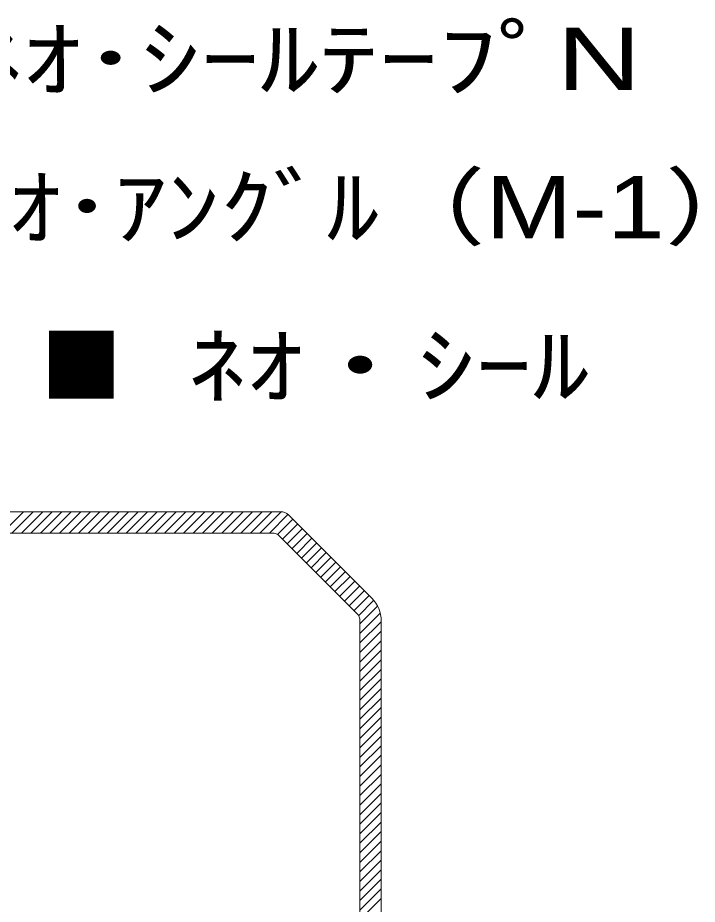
# Model space of a CAD drawing. Units: millimetres, scale not verified. Extents: x -67 to 61, y -98 to 99.
# Drawn here: x -40.59 to -15, y 65.77 to 99.14 of the extents above; entities that cross this region are included whole.
import ezdxf
from ezdxf.enums import TextEntityAlignment as Align

# ---------------------------------------------------------------- set-up
doc = ezdxf.new("R2010")
doc.units = ezdxf.units.MM
doc.header["$LTSCALE"] = 0.1
doc.layers.add('0-0_Z_O-文字', color=134, linetype='Continuous', lineweight=18)
doc.layers.add('0-1_Eシート', color=254, linetype='Continuous', lineweight=18)
doc.styles.add('HGPｺﾞｼｯｸM', font='')
doc.styles.get('HGPｺﾞｼｯｸM').set_extended_font_data('HGPｺﾞｼｯｸM')

msp = doc.modelspace()

# ---------------------------------------------------------------- linework, layer by layer
at = {"layer": '0-0_Z_O-文字'}
for p, q in [((-63.3387, 79.7437), (-31.0106, 79.7437)), ((-27.822, 76.7208), (-30.7277, 79.6265)), ((-27.7049, 0.2158), (-27.7049, 76.438))]:
    msp.add_line(p, q, dxfattribs=at)
for centre, start, end in [((-31.0106, 79.3437), 45, 90), ((-28.1049, 76.438), 0, 45)]:
    msp.add_arc(centre, 0.4, start, end, dxfattribs=at)
at = {"layer": '0-1_Eシート', "color": 3}
for p, q in [((-58.253, 80.5469), (-30.6824, 80.5469)), ((-27.2563, 77.2865), (-30.3996, 80.4298))]:
    msp.add_line(p, q, dxfattribs=at)
at = {"layer": '0-1_Eシート'}
for p, q in [((-41.1698, 79.7437), (-40.3666, 80.5469)), ((-40.8106, 79.7437), (-40.0074, 80.5469)), ((-40.4514, 79.7437), (-39.6482, 80.5469)), ((-40.0922, 79.7437), (-39.289, 80.5469)), ((-39.733, 79.7437), (-38.9297, 80.5469)), ((-39.3737, 79.7437), (-38.5705, 80.5469)), ((-39.0145, 79.7437), (-38.2113, 80.5469)), ((-38.6553, 79.7437), (-37.8521, 80.5469)), ((-38.2961, 79.7437), (-37.4929, 80.5469)), ((-37.9369, 79.7437), (-37.1337, 80.5469)), ((-37.5777, 79.7437), (-36.7745, 80.5469)), ((-37.2185, 79.7437), (-36.4153, 80.5469)), ((-36.8593, 79.7437), (-36.0561, 80.5469)), ((-36.5001, 79.7437), (-35.6969, 80.5469)), ((-36.1409, 79.7437), (-35.3376, 80.5469)), ((-35.7816, 79.7437), (-34.9784, 80.5469)), ((-35.4224, 79.7437), (-34.6192, 80.5469)), ((-35.0632, 79.7437), (-34.26, 80.5469)), ((-34.704, 79.7437), (-33.9008, 80.5469)), ((-34.3448, 79.7437), (-33.5416, 80.5469)), ((-33.9856, 79.7437), (-33.1824, 80.5469)), ((-33.6264, 79.7437), (-32.8232, 80.5469)), ((-33.2672, 79.7437), (-32.464, 80.5469)), ((-32.908, 79.7437), (-32.1047, 80.5469)), ((-32.5488, 79.7437), (-31.7455, 80.5469)), ((-32.1895, 79.7437), (-31.3863, 80.5469)), ((-31.8303, 79.7437), (-31.0271, 80.5469)), ((-31.4711, 79.7437), (-30.6703, 80.5445)), ((-31.1119, 79.7437), (-30.4153, 80.4403)), ((-30.8129, 79.6835), (-30.2331, 80.2633)), ((-30.6192, 79.518), (-30.0535, 80.0837)), ((-30.4396, 79.3384), (-29.8739, 79.9041)), ((-30.26, 79.1588), (-29.6943, 79.7245)), ((-30.0804, 78.9792), (-29.5147, 79.5449)), ((-29.9008, 78.7996), (-29.3351, 79.3653)), ((-29.7212, 78.62), (-29.1555, 79.1857)), ((-29.5416, 78.4404), (-28.9759, 79.0061)), ((-29.3619, 78.2608), (-28.7963, 78.8265)), ((-29.1823, 78.0812), (-28.6167, 78.6469)), ((-29.0027, 77.9016), (-28.4371, 78.4672)), ((-28.8231, 77.722), (-28.2574, 78.2876)), ((-28.6435, 77.5424), (-28.0778, 78.108)), ((-28.4639, 77.3627), (-27.8982, 77.9284)), ((-28.2843, 77.1831), (-27.7186, 77.7488)), ((-28.1047, 77.0035), (-27.539, 77.5692)), ((-27.9251, 76.8239), (-27.3594, 77.3896)), ((-27.7607, 76.6291), (-27.1899, 77.1999)), ((-27.7049, 76.3258), (-27.0442, 76.9864)), ((-27.7049, 75.9666), (-26.9431, 76.7283)), ((-27.7049, 75.6073), (-26.9049, 76.4073)), ((-27.7049, 75.2481), (-26.9049, 76.0481)), ((-27.7049, 74.8889), (-26.9049, 75.6889)), ((-27.7049, 74.5297), (-26.9049, 75.3297)), ((-27.7049, 74.1705), (-26.9049, 74.9705)), ((-27.7049, 73.8113), (-26.9049, 74.6113)), ((-27.7049, 73.4521), (-26.9049, 74.2521)), ((-27.7049, 73.0929), (-26.9049, 73.8929)), ((-27.7049, 72.7337), (-26.9049, 73.5337)), ((-27.7049, 72.3745), (-26.9049, 73.1745)), ((-27.7049, 72.0152), (-26.9049, 72.8152)), ((-27.7049, 71.656), (-26.9049, 72.456)), ((-27.7049, 71.2968), (-26.9049, 72.0968)), ((-27.7049, 70.9376), (-26.9049, 71.7376)), ((-27.7049, 70.5784), (-26.9049, 71.3784)), ((-27.7049, 70.2192), (-26.9049, 71.0192)), ((-27.7049, 69.86), (-26.9049, 70.66)), ((-27.7049, 69.5008), (-26.9049, 70.3008)), ((-27.7049, 69.1416), (-26.9049, 69.9416)), ((-27.7049, 68.7824), (-26.9049, 69.5824)), ((-27.7049, 68.4231), (-26.9049, 69.2231)), ((-27.7049, 68.0639), (-26.9049, 68.8639)), ((-27.7049, 67.7047), (-26.9049, 68.5047)), ((-27.7049, 67.3455), (-26.9049, 68.1455)), ((-27.7049, 66.9863), (-26.9049, 67.7863)), ((-27.7049, 66.6271), (-26.9049, 67.4271)), ((-27.7049, 66.2679), (-26.9049, 67.0679)), ((-27.7049, 65.9087), (-26.9049, 66.7087)), ((-27.7049, 65.5495), (-26.9049, 66.3495)), ((-27.7049, 65.1902), (-26.9049, 65.9902))]:
    msp.add_line(p, q, dxfattribs=at)
at = {"layer": '0-1_Eシート', "color": 3}
msp.add_lwpolyline([(-26.1049, 11.5158), (-26.1049, 21.2015), (-26.9049, 22.5871), (-26.9049, 76.438)], dxfattribs=at)
for centre, radius, start, end in [((-30.6824, 80.1469), 0.4, 45, 90), ((-28.1049, 76.438), 1.2, 0, 45)]:
    msp.add_arc(centre, radius, start, end, dxfattribs=at)

# ---------------------------------------------------------------- texts
at = {"layer": '0-0_Z_O-文字', "style": 'HGPｺﾞｼｯｸM'}
for s, width, p in [(' ﾈｵ･ｼｰﾙﾃｰﾌﾟN', 1.4, (-43.9074, 95.7145)), ('■ ﾈｵ･ｱﾝｸﾞﾙ（M-1）', 1.25, (-48.0657, 90.1375)), ('ﾈｵ・ｼｰﾙ', 1.35, (-34.1784, 84.1621))]:
    msp.add_text(s, height=2.346, dxfattribs=dict(at, width=width)).set_placement(p, align=Align.BOTTOM_LEFT)
at = {"layer": '0-0_Z_O-文字', "color": 30, "style": 'HGPｺﾞｼｯｸM', "width": 0.95}
msp.add_text('■', height=2.346, dxfattribs=at).set_placement((-39.7175, 84.1621), align=Align.BOTTOM_LEFT)

doc.saveas('drawing.dxf')
